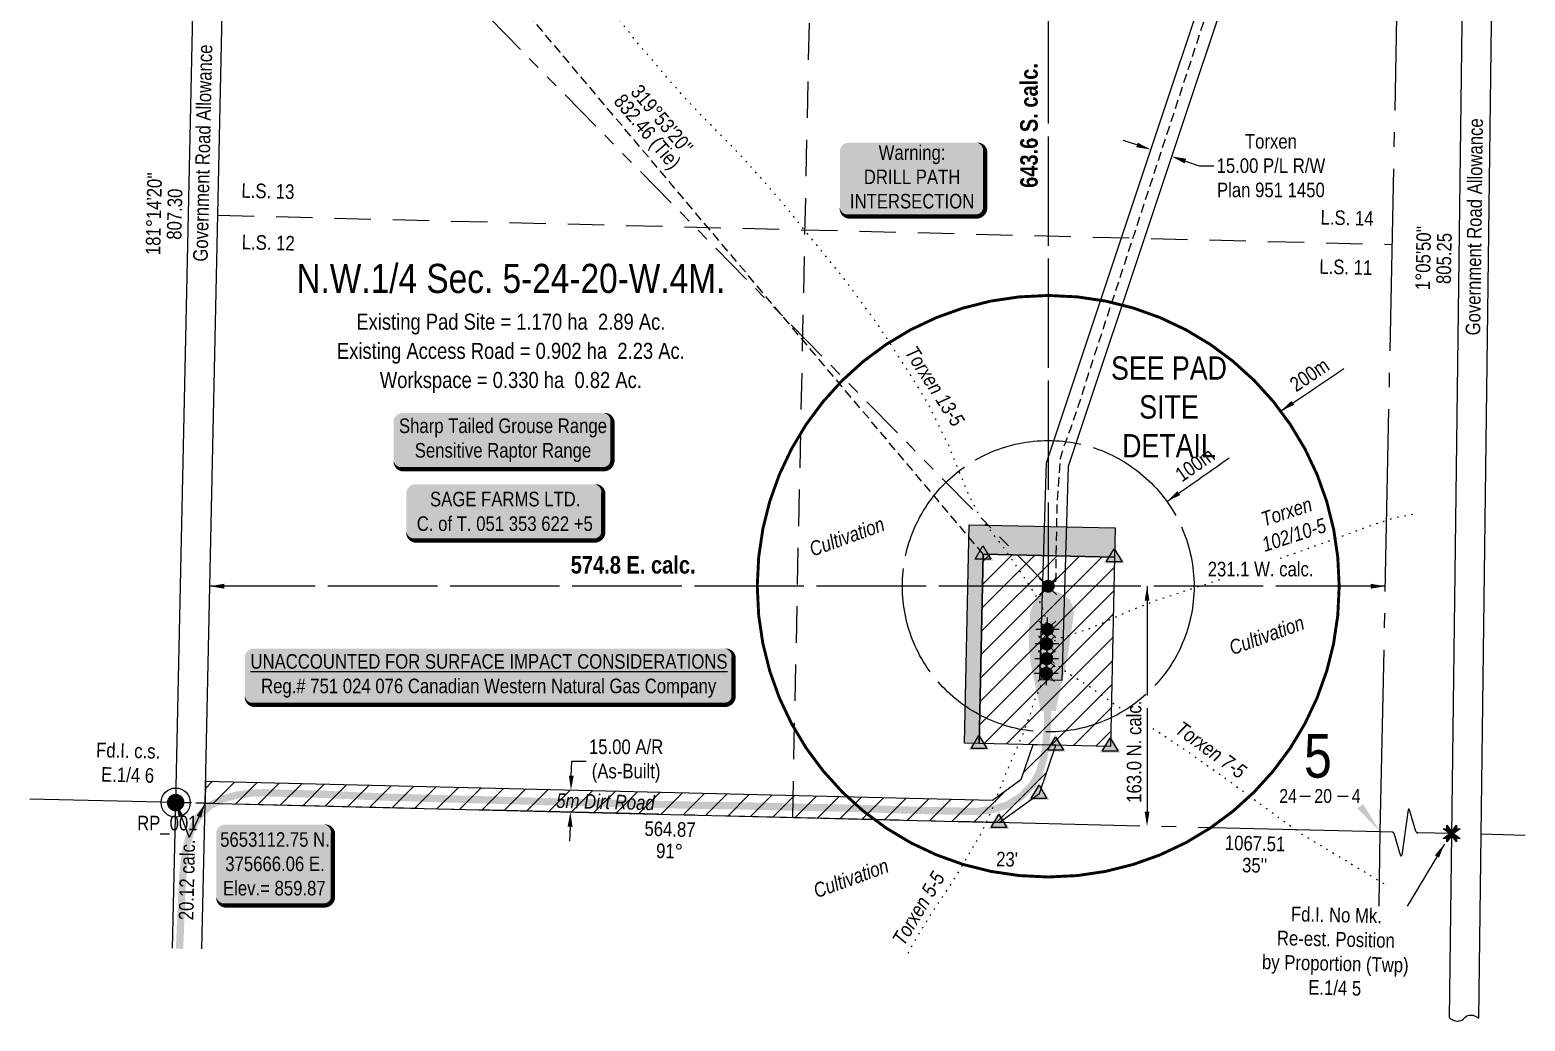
# Model space of a CAD drawing. Extents: x 374404 to 376608, y 5652092 to 5654022.
# Drawn here: x 375566 to 376591, y 5652963 to 5653643 of the extents above; entities that cross this region are included whole.
import ezdxf
from ezdxf.enums import TextEntityAlignment as Align

# ---------------------------------------------------------------- set-up
doc = ezdxf.new("R2010")
doc.units = 0
doc.header["$LTSCALE"] = 5
doc.header["$PDMODE"] = 34
doc.header["$PDSIZE"] = 0.03
for name, pattern in [('foc-BUFFER', [16.75, 15, -1.75]), ('foc-COORDS', [16.75, 15, -1.75]), ('foc-DOT', [1, 0.2, -0.8]), ('foc-DRILLPATH', [14.75, 6, -1.75, 1.75, -1.75, 1.75, -1.75]), ('foc-LSD', [8, 5, -3]), ('foc-QUARTERLINE', [33, 25, -3, 2, -3]), ('foc-TIELINE', [1.875, 1.25, -0.625]), ('foc-TRAV', [1.875, 1.25, -0.625]), ('UG_PIPE', [1.875, 1.25, -0.625])]:
    doc.linetypes.add(name, pattern=pattern)
doc.layers.get('Defpoints').update_dxf_attribs({"color": 9})
for name, color, linetype in [('10', 1, 'Continuous'), ('35', 37, 'Continuous'), ('9', 3, 'Continuous'), ('ABADATA-DRILL', 8, 'foc-DOT'), ('AS-OWNER', 7, 'Continuous'), ('AS-PIPE-UG', 44, 'UG_PIPE'), ('AS-ROADS', 254, 'Continuous'), ('AS-SYMBOL', 7, 'Continuous'), ('AUX-BUFFER', 7, 'foc-BUFFER'), ('C-RW', 13, 'Continuous'), ('C-SYMBOL', 7, 'Continuous'), ('C-WS-S', 13, 'Continuous'), ('CG-NOTES', 7, 'Continuous'), ('DETAIL-HZ-Existing', 8, 'foc-DOT'), ('DETAIL-T', 7, 'Continuous'), ('L-AREAREQUIRED', 7, 'Continuous'), ('L-AREAWORK', 5, 'Continuous'), ('L-BD', 7, 'Continuous'), ('L-DETAIL-T', 3, 'Continuous'), ('L-MON', 1, 'Continuous'), ('L-MON-T', 1, 'Continuous'), ('L-QSEC', 8, 'foc-QUARTERLINE'), ('L-ROAD-T', 7, 'Continuous'), ('L-SEC', 7, 'Continuous'), ('L-SECLBL', 7, 'Continuous'), ('L-SECTION-LSD', 7, 'foc-LSD'), ('L-TIE', 7, 'foc-TIELINE'), ('P-OFFSETS', 7, 'foc-COORDS'), ('P-PDRILLPATH', 12, 'foc-DRILLPATH'), ('P-PROPOSED', 10, 'Continuous'), ('P-PROPOSED-EXISTING-H', 59, 'Continuous'), ('P-TEMP-H', 41, 'Continuous'), ('P-TEMP_WORKSPACE', 46, 'Continuous'), ('P-TRAV', 4, 'foc-TRAV'), ('P-TXT', 4, 'Continuous')]:
    doc.layers.add(name, color=color, linetype=linetype)
doc.layers.add('T-TEXT', color=48, linetype='Continuous', lineweight=18)
doc.layers.add('T-TIE-T', color=201, linetype='Continuous', lineweight=18)
doc.styles.add('100L', font='ARIALN.TTF', dxfattribs={"height": 11})
doc.styles.add('175L', font='ARIALN.TTF', dxfattribs={"height": 20})
doc.styles.add('80', font='ARIALN.TTF', dxfattribs={"height": 10})
doc.styles.add('80CG', font='ARIALN.TTF', dxfattribs={"height": 10})
doc.styles.add('80L', font='ARIALN.TTF', dxfattribs={"height": 10})
doc.styles.add('80LS', font='ARIALNI.TTF', dxfattribs={"height": 10})
doc.styles.add('SIMPLEX', font='ARIALN.TTF')
doc.dimstyles.new('CG2011', dxfattribs={"dimscale": 5, "dimtxt": 9, "dimasz": 2, "dimexe": 0.2, "dimexo": 0.0625, "dimgap": 0.5, "dimtad": 0, "dimtih": 1, "dimtoh": 1, "dimzin": 0, "dimdsep": 46, "dimtxsty": '80CG', "dimcen": 0.1, "dimse1": 1, "dimse2": 1, "dimclrd": 256, "dimclrt": 256, "dimaunit": 1, "dimadec": 4, "dimazin": 0, "dimtfac": 0.06, "dimtofl": 0, "dimtmove": 0, "dimatfit": 1, "dimfxl": 0.2, "dimtolj": 1, "dimtzin": 0, "dimlwd": -1, "dimarcsym": 0})
doc.dimstyles.new('Compass 5 000', dxfattribs={"dimscale": 5, "dimtxt": 9, "dimasz": 2, "dimexe": 0.2, "dimexo": 0.0625, "dimgap": 0.5, "dimtad": 0, "dimtih": 1, "dimtoh": 1, "dimzin": 0, "dimdsep": 46, "dimtxsty": '80CG', "dimcen": 0.1, "dimse1": 1, "dimse2": 1, "dimclrd": 256, "dimclrt": 256, "dimaunit": 1, "dimadec": 4, "dimazin": 0, "dimtfac": 0.06, "dimtofl": 0, "dimtmove": 0, "dimatfit": 1, "dimfxl": 0.2, "dimtolj": 1, "dimtzin": 0, "dimlwd": -1, "dimarcsym": 0})

# ---------------------------------------------------------------- blocks, each defined once
blk = doc.blocks.new('fdia')
at = {"color": 255, "const_width": 1}
blk.add_lwpolyline([(-0.5, 0, 1), (0.5, 0, 1)], format="xyb", close=True, dxfattribs=at)
blk = doc.blocks.new('Fdiaa')
blk.add_blockref('fdia', (0, 0))
blk = doc.blocks.new('fdib')
at = {"color": 1, "const_width": 1.6}
blk.add_lwpolyline([(-0.4, 0, 1), (0.4, 0, 1)], format="xyb", close=True, dxfattribs=at)
at = {"color": 1}
blk.add_circle((0, 0), 0.8, dxfattribs=at)
blk = doc.blocks.new('Fdibb')
blk.add_blockref('fdib', (0, 0))
blk = doc.blocks.new('fdicc')
for name in ['Fdibb', 'Fdiaa']:
    blk.add_blockref(name, (0, 0))
blk = doc.blocks.new('FDI')
blk.add_blockref('fdicc', (0, 0))
blk = doc.blocks.new('TRIA')
blk.add_hatch(color=255).paths.add_polyline_path([(-0.04, 1.52), (-1.47, -0.87), (1.39, -0.87)])
blk = doc.blocks.new('TRIAA')
blk.add_blockref('TRIA', (0, 0))
blk = doc.blocks.new('TRIB')
at = {"color": 1}
blk.add_lwpolyline([(-1.12, -0.67), (-0.04, 1.13), (1.04, -0.67)], close=True, dxfattribs=at)
blk = doc.blocks.new('TRIBB')
blk.add_blockref('TRIB', (0, 0))
blk = doc.blocks.new('TRICC')
for name in ['TRIAA', 'TRIBB']:
    blk.add_blockref(name, (0, 0))
blk = doc.blocks.new('plspike')
blk.add_blockref('TRICC', (0, 0))
blk = doc.blocks.new('GAS')
h = blk.add_hatch(color=255)
h.dxf.hatch_style = 1
edge = h.paths.add_edge_path()
edge.add_arc((0, 0), 0.9, 0, 360)
for p, q in [((-0.81, 0), (-1.62, 0)), ((-0.57, 0.57), (-1.14, 1.14)), ((0, 0.81), (0, 1.62)), ((0.57, 0.57), (1.14, 1.14)), ((1.62, 0), (0.81, 0)), ((-0.57, -0.57), (-1.14, -1.14)), ((0, -0.81), (0, -1.62)), ((1.14, -1.14), (0.57, -0.57))]:
    blk.add_line(p, q)
blk.add_circle((0, 0), 0.8)
blk = doc.blocks.new('L-SECLBL')
at = {"layer": '9', "color": 7}
for p, q in [((-5.1, -27.8), (-12.3, -27.8)), ((20.7, -27.8), (13.5, -27.8))]:
    blk.add_line(p, q, dxfattribs=at)
at = {"layer": '10', "color": 2, "style": 'SIMPLEX'}
blk.add_attdef('SEC', text='', height=30, dxfattribs=at).set_placement((0, 0), align=Align.MIDDLE)
at = {"layer": '10', "color": 5, "style": '80L'}
blk.add_attdef('TWP', text='', height=9.5, dxfattribs=at).set_placement((-14.4, -27.4), align=Align.MIDDLE_RIGHT)
blk.add_attdef('RGE', text='', height=9.5, dxfattribs=at).set_placement((3.6, -27.4), align=Align.MIDDLE_CENTER)
blk.add_attdef('MER', text='', height=9.5, dxfattribs=at).set_placement((23.2, -27.4), align=Align.MIDDLE_LEFT)
blk = doc.blocks.new('*U429')
h = blk.add_hatch(color=255)
edge = h.paths.add_edge_path()
edge.add_line((-69, -20), (69, -20))
edge.add_arc((69, -14), 6, 270, 360)
edge.add_line((75, -14), (75, 12.5))
edge.add_arc((69, 12.5), 6, 0, 90)
edge.add_line((69, 18.5), (-69, 18.5))
edge.add_arc((-69, 12.5), 6, 90, 180)
edge.add_line((-75, 12.5), (-75, -14))
edge.add_arc((-69, -14), 6, 180, 270)
at = {"color": 131, "flags": 128}
blk.add_lwpolyline([(-69, -20, 3, 3, 0), (69, -20, 3, 3, 0.414214), (75, -14, 3, 3, 0), (75, 12.5, 3, 0, 0.414214), (69, 18.5, 0, 0, 0), (-69, 18.5, 0, 0, 0.414214), (-75, 12.5, 0, 0, 0), (-75, -14, 0, 3, 0.414214)], format="xyseb", close=True, dxfattribs=at)
at = {"color": 131, "style": '80'}
blk.add_attdef('ENTER_TEXT_001', (-36, -5), '', height=10, dxfattribs=at)
blk = doc.blocks.new('*U430')
h = blk.add_hatch(color=59)
edge = h.paths.add_edge_path()
edge.add_line((-61.5, -20), (61.5, -20))
edge.add_arc((61.5, -14), 6, 270, 360)
edge.add_line((67.5, -14), (67.5, 12.5))
edge.add_arc((61.5, 12.5), 6, 0, 90)
edge.add_line((61.5, 18.5), (-61.5, 18.5))
edge.add_arc((-61.5, 12.5), 6, 90, 180)
edge.add_line((-67.5, 12.5), (-67.5, -14))
edge.add_arc((-61.5, -14), 6, 180, 270)
at = {"color": 1, "flags": 128}
blk.add_lwpolyline([(-61.5, -20, 3, 3, 0), (61.5, -20, 3, 3, 0.414214), (67.5, -14, 3, 3, 0), (67.5, 12.5, 3, 0, 0.414214), (61.5, 18.5, 0, 0, 0), (-61.5, 18.5, 0, 0, 0.414214), (-67.5, 12.5, 0, 0, 0), (-67.5, -14, 0, 3, 0.414214)], format="xyseb", close=True, dxfattribs=at)
blk.add_lwpolyline([(-36.1, -2.8, 0, 7.5, 0), (0, 0, 0, 0, 0)], format="xyseb", dxfattribs=at)
at = {"color": 1, "style": '80'}
blk.add_attdef('ENTER_TEXT_001', (-36, -5), '', height=10, dxfattribs=at)
blk = doc.blocks.new('WC')
at = {"layer": 'L-MON'}
h = blk.add_hatch(color=255, dxfattribs=at)
h.dxf.hatch_style = 1
edge = h.paths.add_edge_path()
edge.add_arc((0, 0), 0.9, 0, 360)
at = {"layer": 'L-MON', "color": 240, "flags": 128}
for points in [[(-0.62, 0.5), (-1.23, 1.12)], [(0.52, 0.61), (1.13, 1.21)], [(-1.18, -1.18), (-0.56, -0.57)], [(1.16, -1.18), (0.56, -0.57)]]:
    blk.add_lwpolyline(points, dxfattribs=at)
at = {"layer": 'L-MON', "color": 240}
for radius in [0.8, 0.373]:
    blk.add_circle((0, 0), radius, dxfattribs=at)
blk = doc.blocks.new('linebrk')
blk.add_lwpolyline([(0, 0.00175, -0.346152), (-0.00019, 0.0015), (-0.00314, 0.00055, 0.772575), (-0.00312, 0.00036), (0.00312, -0.00036, -0.772575), (0.00314, -0.00055), (0.00019, -0.0015, 0.346152), (0, -0.00175)], format="xyb")
blk = doc.blocks.new('TEMP')
h = blk.add_hatch(color=255)
h.dxf.hatch_style = 1
h.paths.add_polyline_path([(0, 0.25), (-0.67, 1.15), (-0.67, 0.67), (-1.15, 0.67), (-0.25, 0), (-1.15, -0.67), (-0.67, -0.67), (-0.67, -1.15), (0, -0.25), (0.67, -1.15), (0.67, -0.67), (1.15, -0.67), (0.25, 0), (1.15, 0.67), (0.67, 0.67), (0.67, 1.15)])
h.paths.add_polyline_path([(0.57, 0.85), (0.57, 0.57), (0.85, 0.57), (0.08, 0), (0.85, -0.57), (0.57, -0.57), (0.57, -0.85), (0, -0.08), (-0.57, -0.85), (-0.57, -0.57), (-0.85, -0.57), (-0.08, 0), (-0.85, 0.57), (-0.57, 0.57), (-0.57, 0.85), (0, 0.08)], flags=16)
h = blk.add_hatch(color=1)
h.dxf.hatch_style = 1
h.paths.add_polyline_path([(0, 0.08), (-0.57, 0.85), (-0.57, 0.57), (-0.85, 0.57), (-0.08, 0), (-0.85, -0.57), (-0.57, -0.57), (-0.57, -0.85), (0, -0.08), (0.57, -0.85), (0.57, -0.57), (0.85, -0.57), (0.08, 0), (0.85, 0.57), (0.57, 0.57), (0.57, 0.85)])
at = {"color": 1}
for p, q in [((-0.08, 0), (0.08, 0)), ((0, 0.08), (0, -0.08))]:
    blk.add_line(p, q, dxfattribs=at)
at = {"color": 255, "flags": 128}
blk.add_lwpolyline([(-0.25, 0), (-1.15, 0.67), (-0.67, 0.67), (-0.67, 1.15), (0, 0.25), (0.67, 1.15), (0.67, 0.67), (1.15, 0.67), (0.25, 0), (1.15, -0.67), (0.67, -0.67), (0.67, -1.15), (0, -0.25), (-0.67, -1.15), (-0.67, -0.67), (-1.15, -0.67)], close=True, dxfattribs=at)
at = {"color": 1, "flags": 128}
blk.add_lwpolyline([(-0.08, 0), (-0.85, 0.57), (-0.57, 0.57), (-0.57, 0.85), (0, 0.08), (0.57, 0.85), (0.57, 0.57), (0.85, 0.57), (0.08, 0), (0.85, -0.57), (0.57, -0.57), (0.57, -0.85), (0, -0.08), (-0.57, -0.85), (-0.57, -0.57), (-0.85, -0.57)], close=True, dxfattribs=at)
blk = doc.blocks.new('*D435')
at = {"layer": 'C-RW', "transparency": 16777216}
for p, q in [((376325, 5653563.9), (376315.5, 5653567)), ((376358.2, 5653552.8), (376367.7, 5653549.6)), ((376367.7, 5653549.6), (376377.7, 5653549.6))]:
    blk.add_line(p, q, dxfattribs=at)
for points in [[(376325.5, 5653565.4), (376324.5, 5653562.3), (376334.5, 5653560.7)], [(376358.7, 5653554.4), (376357.7, 5653551.2), (376348.7, 5653556)]]:
    blk.add_solid(points, dxfattribs=at)
at = {"layer": 'Defpoints', "color": 0, "transparency": 16777216}
for p in [(376348.7, 5653556), (376328.6, 5653543.1), (376342.9, 5653538.4)]:
    blk.add_point(p, dxfattribs=at)
at = {"layer": 'C-RW', "transparency": 16777216, "insert": (376416.8, 5653549.6), "char_height": 10, "attachment_point": 5, "style": '80CG'}
blk.add_mtext('\\A1;Torxen\\P15.00 P/L R/W\\PPlan 951 1450', dxfattribs=at)
blk = doc.blocks.new('*U443')
h = blk.add_hatch(color=254)
edge = h.paths.add_edge_path()
edge.add_line((-34, -28.5), (34, -28.5))
edge.add_arc((34, -22.5), 6, 270, 360)
edge.add_line((40, -22.5), (40, 21))
edge.add_arc((34, 21), 6, 0, 90)
edge.add_line((34, 27), (-34, 27))
edge.add_arc((-34, 21), 6, 90, 180)
edge.add_line((-40, 21), (-40, -22.5))
edge.add_arc((-34, -22.5), 6, 180, 270)
at = {"color": 1, "flags": 128}
blk.add_lwpolyline([(-34, -28.5, 3, 3, 0), (34, -28.5, 3, 3, 0.414214), (40, -22.5, 3, 3, 0), (40, 21, 3, 0, 0.414214), (34, 27, 0, 0, 0), (-34, 27, 0, 0, 0.414214), (-40, 21, 0, 0, 0), (-40, -22.5, 0, 3, 0.414214)], format="xyseb", close=True, dxfattribs=at)
blk.add_lwpolyline([(-35.5, 0, 0, 10, 0), (0, 0, 5, 5, 0)], format="xyseb", dxfattribs=at)
at = {"color": 1, "style": '80'}
blk.add_attdef('ENTER_TEXT_001', (-36, -5), '', height=10, dxfattribs=at)
blk = doc.blocks.new('*D447')
at = {"layer": 'Defpoints', "color": 0, "transparency": 16777216}
for p in [(375937, 5653121.2), (375939.9, 5653121.1), (375939.6, 5653106.1)]:
    blk.add_point(p, dxfattribs=at)
at = {"layer": 'P-TXT', "transparency": 16777216}
for p, q in [((375937.2, 5653131.2), (375937.5, 5653141.2)), ((375937.5, 5653141.2), (375947.5, 5653141.2)), ((375936.4, 5653096.2), (375936.1, 5653086.2))]:
    blk.add_line(p, q, dxfattribs=at)
for points in [[(375935.6, 5653131.2), (375938.9, 5653131.1), (375937, 5653121.2)], [(375934.7, 5653096.2), (375938.1, 5653096.1), (375936.6, 5653106.2)]]:
    blk.add_solid(points, dxfattribs=at)
at = {"layer": 'P-TXT', "transparency": 16777216, "insert": (375974.8, 5653141.2), "char_height": 10, "attachment_point": 5, "style": '80CG'}
blk.add_mtext('\\A1;15.00 A/R\\P(As-Built)', dxfattribs=at)
blk = doc.blocks.new('*U468')
h = blk.add_hatch(color=255)
edge = h.paths.add_edge_path()
edge.add_line((-161.5, -20), (161.5, -20))
edge.add_arc((161.5, -14), 6, 270, 360)
edge.add_line((167.5, -14), (167.5, 12.5))
edge.add_arc((161.5, 12.5), 6, 0, 90)
edge.add_line((161.5, 18.5), (-161.5, 18.5))
edge.add_arc((-161.5, 12.5), 6, 90, 180)
edge.add_line((-167.5, 12.5), (-167.5, -14))
edge.add_arc((-161.5, -14), 6, 180, 270)
at = {"color": 1, "flags": 128}
blk.add_lwpolyline([(-161.5, -20, 3, 3, 0), (161.5, -20, 3, 3, 0.414214), (167.5, -14, 3, 3, 0), (167.5, 12.5, 3, 0, 0.414214), (161.5, 18.5, 0, 0, 0), (-161.5, 18.5, 0, 0, 0.414214), (-167.5, 12.5, 0, 0, 0), (-167.5, -14, 0, 3, 0.414214)], format="xyseb", close=True, dxfattribs=at)
for points in [[(-73.2, 2, 0, 7.5, 0), (0, 0, 0, 0, 0)], [(62.2, 3.3, 0, 7.5, 0), (0, 0, 0, 0, 0)]]:
    blk.add_lwpolyline(points, format="xyseb", dxfattribs=at)
at = {"color": 1, "style": '80'}
blk.add_attdef('ENTER_TEXT_001', (-26.8, -4.9), '', height=10, dxfattribs=at)

msp = doc.modelspace()

# ---------------------------------------------------------------- hatches: boundary and pattern name
h = msp.add_hatch(color=50)
edge = h.paths.add_edge_path()
edge.add_line((376127.322, 5653514.807), (376214.916, 5653514.807))
edge.add_arc((376214.916, 5653520.807), 6, 270, 360)
edge.add_line((376220.916, 5653520.807), (376220.916, 5653559.429))
edge.add_arc((376214.916, 5653559.429), 6, 360, 450)
edge.add_line((376214.916, 5653565.429), (376127.322, 5653565.429))
edge.add_arc((376127.322, 5653559.429), 6, 90, 180)
edge.add_line((376121.322, 5653559.429), (376121.322, 5653520.807))
edge.add_arc((376127.322, 5653520.807), 6, 180, 270)
at = {"layer": 'AS-ROADS'}
h = msp.add_hatch(color=256, dxfattribs=at)
h.dxf.hatch_style = 1
h.paths.add_polyline_path([(376258.99, 5653175.624), (376257.467, 5653183.081), (376253.836, 5653199.793), (376252.823, 5653204.663), (376251.984, 5653209.599), (376251.531, 5653214.178), (376250.929, 5653219.145), (376250.833, 5653223.856), (376250.865, 5653228.687), (376251.07, 5653233.345), (376251.757, 5653237.574), (376251.474, 5653242.115), (376252.993, 5653246.885), (376255.341, 5653251.227), (376258.321, 5653254.483), (376262.262, 5653256.906), (376267.09, 5653257.902), (376271.544, 5653256.993), (376275.858, 5653254.609), (376279.171, 5653251.499), (376281.312, 5653246.893), (376281.652, 5653242.309), (376281.105, 5653237.665), (376280.413, 5653232.953), (376277.711, 5653214.452), (376273.974, 5653196.924), (376270.049, 5653179.445), (376269.454, 5653175.505)])
h = msp.add_hatch(color=256, dxfattribs=at)
h.dxf.hatch_style = 1
h.paths.add_polyline_path([(375666.19, 5653012.498), (375671.189, 5653012.377), (375672.88, 5653052.158), (375673.412, 5653062.267), (375674.471, 5653072.59), (375676.182, 5653083.364), (375678.903, 5653092.603), (375683.379, 5653101.083), (375690.063, 5653107.915), (375698.846, 5653112.795), (375708.205, 5653115.384), (375717.894, 5653116.742), (375727.762, 5653116.997), (375768.049, 5653115.863), (375808.494, 5653114.066), (375849.101, 5653112.879), (375889.568, 5653111.802), (375930.822, 5653110.628), (375971.42, 5653109.609), (376012.828, 5653108.582), (376052.867, 5653108.021), (376093.155, 5653107.076), (376133.859, 5653106.242), (376174.234, 5653104.893), (376215.197, 5653104.162), (376226.437, 5653105.432), (376237.297, 5653108.925), (376246.911, 5653114.778), (376254.772, 5653122.717), (376260.408, 5653132.275), (376263.561, 5653142.752), (376265.163, 5653152.948), (376266.078, 5653163.444), (376266.377, 5653175.552), (376261.378, 5653175.629), (376261.082, 5653163.7), (376260.197, 5653153.554), (376258.675, 5653143.866), (376255.794, 5653134.295), (376250.782, 5653125.793), (376243.789, 5653118.73), (376235.203, 5653113.503), (376225.381, 5653110.344), (376214.961, 5653109.168), (376174.362, 5653109.891), (376133.993, 5653111.24), (376093.265, 5653112.074), (376052.961, 5653113.021), (376012.924, 5653113.582), (375971.544, 5653114.607), (375930.956, 5653115.626), (375889.706, 5653116.8), (375849.241, 5653117.877), (375808.678, 5653119.062), (375768.231, 5653120.859), (375727.768, 5653121.999), (375717.482, 5653121.732), (375707.187, 5653120.29), (375696.938, 5653117.455), (375686.997, 5653111.931), (375679.297, 5653104.059), (375674.247, 5653094.495), (375671.294, 5653084.466), (375669.511, 5653073.238), (375668.426, 5653062.653), (375667.886, 5653052.396)])
at = {"layer": 'P-PROPOSED-EXISTING-H'}
h = msp.add_hatch(dxfattribs=at)
h.set_pattern_fill('ANSI31', color=256, scale=3.5, style=0)
h.paths.add_polyline_path([(376219.637, 5653283.131), (376309.585, 5653281.206), (376306.804, 5653151.28), (376216.855, 5653153.206)])
h = msp.add_hatch(dxfattribs=at)
h.set_pattern_fill('ANSI31', color=256, scale=3.5, style=0)
h.paths.add_polyline_path([(375686.168, 5653112.259), (376230.571, 5653099.021), (376258.085, 5653118.947), (376269.328, 5653152.082), (376253.608, 5653152.419), (376245.42, 5653128.289), (376225.875, 5653114.134), (375686.492, 5653127.25)])
at = {"layer": 'P-TEMP-H'}
h = msp.add_hatch(color=256, dxfattribs=at)
h.dxf.hatch_style = 1
h.paths.add_polyline_path([(376309.585, 5653281.206), (376219.637, 5653283.131), (376216.855, 5653153.206), (376206.861, 5653153.42), (376210.07, 5653303.334), (376310.013, 5653301.194)])

# ---------------------------------------------------------------- linework, layer by layer
at = {"color": 240, "flags": 128}
msp.add_lwpolyline([(376127.322, 5653514.807, 3, 3, 0), (376214.916, 5653514.807, 3, 3, 0.41421356), (376220.916, 5653520.807, 3, 3, 0), (376220.916, 5653559.429, 3, 0, 0.41421356), (376214.916, 5653565.429, 0, 0, 0), (376127.322, 5653565.429, 0, 0, 0.41421356), (376121.322, 5653559.429, 0, 0, 0), (376121.322, 5653520.807, 0, 3, 0.41421356)], format="xyseb", close=True, dxfattribs=at)
at = {"layer": '35', "color": 3}
msp.add_circle((375666.061, 5653112.748), 9.997, dxfattribs=at)
at = {"layer": 'ABADATA-DRILL', "flags": 128}
for points in [[(376263.765, 5653232.173), (376263.765, 5653232.173), (376263.857, 5653235.171), (376263.518, 5653234.369), (376261.662, 5653242.503), (376258.474, 5653250.488), (376252.308, 5653260.236), (376246.527, 5653268.954), (376233.579, 5653287.812), (376225.311, 5653298.32), (376217.058, 5653309.857), (376210.054, 5653323.054), (376203.739, 5653338.284), (376196.42, 5653356.688), (376181.382, 5653387.227), (376170.332, 5653405.17), (376147.721, 5653440.15), (376127.05, 5653468.473), (376114.342, 5653484.366), (376100.714, 5653501.132), (376086.736, 5653518.305), (376067.931, 5653540.614), (376048.4, 5653561.821), (376033.102, 5653577.326), (376018.279, 5653592.61), (376003.994, 5653608.661), (375990.498, 5653624.674), (375981.694, 5653634.934), (375969.225, 5653650.832), (375961.349, 5653661.83), (375946.119, 5653683.083), (375945.877, 5653683.419), (375934.268, 5653699.326), (375928.236, 5653707.58)], [(376263.596, 5653222.167), (376263.596, 5653222.167), (376263.667, 5653222.205), (376264.118, 5653222.285), (376267.145, 5653223.402), (376273.426, 5653225.952), (376280.359, 5653228.185), (376291.678, 5653231.954), (376305.416, 5653237.745), (376321.023, 5653244.731), (376338.204, 5653251.519), (376365.547, 5653260.474), (376389.675, 5653268.386), (376420.386, 5653279.34), (376450.632, 5653290.125), (376474.369, 5653298.826), (376483.632, 5653302.315), (376501.109, 5653308.056), (376514.924, 5653310.798)], [(376263.356, 5653212.163), (376263.356, 5653212.163), (376263.377, 5653212.193), (376264.847, 5653210.948), (376267.304, 5653209.169), (376271.102, 5653206.578), (376275.982, 5653202.831), (376282.608, 5653198.483), (376290.75, 5653193.598), (376299.441, 5653187.401), (376308.584, 5653180.872), (376316.365, 5653175.907)], [(376263.117, 5653202.159), (376263.117, 5653202.159), (376263.086, 5653202.13), (376262.645, 5653201.271), (376261.55, 5653198.957), (376259.909, 5653194.736), (376257.352, 5653189.008), (376254.278, 5653181.742), (376251.537, 5653172.928), (376246.479, 5653159.19), (376241.588, 5653147.878), (376236.359, 5653135.784), (376230.934, 5653122.214), (376225.269, 5653107.351), (376218.27, 5653091.949), (376199.728, 5653060.465), (376182.066, 5653033.639), (376172.505, 5653017.679), (376167.578, 5653008.562)], [(376335.773, 5653163.661), (376344.16, 5653158.232), (376358.204, 5653148.796), (376389.893, 5653126.278), (376422.103, 5653102.559), (376437.179, 5653091.655), (376496.124, 5653056.021)]]:
    msp.add_lwpolyline(points, dxfattribs=at)
at = {"layer": 'AS-PIPE-UG', "flags": 128}
msp.add_lwpolyline([(376269.474, 5653264.07), (376269.822, 5653291.845), (376270.376, 5653319.095), (376272.583, 5653348.956), (376275.025, 5653357.124), (376279.572, 5653369.434), (376286.85, 5653390.713), (376291.68, 5653406.543), (376383.636, 5653687.496)], dxfattribs=at)
at = {"layer": 'AUX-BUFFER', "color": 251, "linetype": 'foc-BUFFER', "const_width": 1.999, "flags": 128}
msp.add_lwpolyline([(376263.662, 5653460.591), (376264.661, 5653460.591, -0.41421356), (376463.593, 5653261.659), (376463.593, 5653260.659, -0.41421356), (376264.661, 5653061.727), (376263.662, 5653061.727, -0.41421356), (376064.73, 5653260.659), (376064.73, 5653261.659, -0.41421356)], format="xyb", close=True, dxfattribs=at)
at = {"layer": 'AUX-BUFFER', "color": 251, "linetype": 'foc-BUFFER'}
msp.add_circle((376264.161, 5653261.159), 99.966, dxfattribs=at)
at = {"layer": 'C-RW', "flags": 128}
msp.add_lwpolyline([(376496.362, 5653998.991), (376463.26, 5653899.755), (376277.845, 5653343.209), (376273.428, 5653196.607), (376258.44, 5653197.059), (376262.924, 5653345.861), (376447.584, 5653900.151), (376480.687, 5653999.389)], dxfattribs=at)
at = {"layer": 'L-BD', "flags": 128}
msp.add_lwpolyline([(376491.793, 5653092.668, 0, 4.998, 0), (376477.978, 5653110.27, 0, 0, 0)], format="xyseb", dxfattribs=at)
at = {"layer": 'L-QSEC'}
for p, q in [((376491.793, 5653092.668), (376508.208, 5653898.489)), ((375666.061, 5653112.748), (375566.122, 5653115.178)), ((376491.793, 5653092.668), (375686.168, 5653112.259)), ((376490.223, 5652992.844), (376491.793, 5653092.668)), ((376499.974, 5653092.469), (376491.793, 5653092.668)), ((376540.716, 5653091.479), (376517.432, 5653092.045)), ((376591.043, 5653090.255), (376560.96, 5653090.986))]:
    msp.add_line(p, q, dxfattribs=at)
at = {"layer": 'L-SEC'}
for p, q in [((375666.061, 5653112.748), (375683.501, 5653919.581)), ((375686.169, 5653112.313), (375703.609, 5653919.146)), ((376539.233, 5652965.029), (376551.432, 5653917.396)), ((376559.344, 5652964.771), (376571.539, 5653916.882)), ((375663.903, 5653012.928), (375666.061, 5653112.748)), ((375684.011, 5653012.439), (375686.169, 5653112.313))]:
    msp.add_line(p, q, dxfattribs=at)
at = {"layer": 'L-SEC', "flags": 128}
msp.add_lwpolyline([(376539.233, 5652965.029, 0.09819619), (376542.617, 5652963.18, 0.11502491), (376545.911, 5652962.932, 0.18910183), (376549.288, 5652964.9, -0.18910183), (376552.666, 5652966.868, -0.11502491), (376555.96, 5652966.62, -0.09819619), (376559.344, 5652964.771)], format="xyb", dxfattribs=at)
at = {"layer": 'L-SECTION-LSD'}
for p, q in [((376088.98, 5653102.464), (376105.908, 5653908.778)), ((375694.888, 5653515.663), (376500, 5653495.579))]:
    msp.add_line(p, q, dxfattribs=at)
at = {"layer": 'P-OFFSETS'}
for p, q in [((376264.165, 5653904.733), (376264.165, 5653261.165)), ((376264.165, 5653261.165), (375689.387, 5653261.165)), ((376495.226, 5653261.165), (376264.165, 5653261.165)), ((376331.91, 5653261.165), (376331.91, 5653096.453))]:
    msp.add_line(p, q, dxfattribs=at)
for points in [[(375699.387, 5653259.498), (375689.387, 5653261.165), (375699.387, 5653262.832)], [(376330.243, 5653251.165), (376331.91, 5653261.165), (376333.576, 5653251.165)], [(376485.226, 5653262.832), (376495.226, 5653261.165), (376485.226, 5653259.498)], [(376333.576, 5653106.453), (376331.91, 5653096.453), (376330.243, 5653106.453)]]:
    msp.add_solid(points, dxfattribs=at)
at = {"layer": 'P-PDRILLPATH'}
msp.add_line((376264.161, 5653261.159), (375828, 5653705), dxfattribs=at)
at = {"layer": 'P-PROPOSED'}
for points in [[(376219.637, 5653283.131), (376309.585, 5653281.206), (376306.804, 5653151.28), (376216.855, 5653153.206)], [(375686.168, 5653112.259), (376230.571, 5653099.021), (376258.085, 5653118.947), (376269.328, 5653152.082), (376253.608, 5653152.419), (376245.42, 5653128.289), (376225.875, 5653114.134), (375686.492, 5653127.25)]]:
    msp.add_lwpolyline(points, close=True, dxfattribs=at)
at = {"layer": 'P-TEMP_WORKSPACE'}
msp.add_lwpolyline([(376309.585, 5653281.206), (376219.637, 5653283.131), (376216.855, 5653153.206), (376206.861, 5653153.42), (376210.07, 5653303.334), (376310.013, 5653301.194)], close=True, dxfattribs=at)
at = {"layer": 'P-TRAV'}
msp.add_line((375686.169, 5653112.313), (375666.061, 5653112.748), dxfattribs=at)

# ---------------------------------------------------------------- block references
at = {"layer": 'AS-OWNER', "color": 5}
ref = msp.add_blockref('*U430', (375891.702, 5653312.516), dxfattribs=dict(at, xscale=0.99965783, yscale=0.99965783, zscale=0.99965783))
ref.add_attrib('ENTER_TEXT_001', 'SAGE FARMS LTD.', (375840.393, 5653315.933), dxfattribs={"layer": '0', "color": 1, "height": 9.99658, "style": '80'})
ref.add_attrib('ENTER_TEXT_002', 'C. of T. 051 353 622 +5', (375831.334, 5653299.095), dxfattribs={"layer": '0', "color": 1, "height": 9.99658, "style": '80'})
at = {"layer": 'C-WS-S', "xscale": 5, "yscale": 5, "zscale": 5}
for p in [(376263.65, 5653231.571), (376263.285, 5653221.538), (376263.11, 5653211.47), (376262.845, 5653201.402)]:
    msp.add_blockref('GAS', p, dxfattribs=at)
at = {"layer": 'CG-NOTES'}
ref = msp.add_blockref('*U468', (375880.99, 5653199.793), dxfattribs=at)
ref.add_attrib('ENTER_TEXT_001', '%%UUNACCOUNTED FOR SURFACE IMPACT CONSIDERATIONS', (375717.306, 5653204.596), dxfattribs={"layer": '0', "color": 1, "height": 10, "style": '80'})
ref.add_attrib('ENTER_TEXT_002', 'Reg.# 751 024 076 Canadian Western Natural Gas Company', (375724.578, 5653187.752), dxfattribs={"layer": '0', "color": 1, "height": 10, "style": '80'})
at = {"layer": 'DETAIL-T'}
ref = msp.add_blockref('*U443', (375733.868, 5653070.685), dxfattribs=dict(at, xscale=0.99965783, yscale=0.99965783, zscale=0.99965783))
ref.add_attrib('ENTER_TEXT_001', '5653112.75 N.', (375696.562, 5653082.453), dxfattribs={"layer": '0', "color": 1, "height": 9.99658, "style": '80'})
ref.add_attrib('ENTER_TEXT_002', '375666.06 E.', (375700.06, 5653065.752), dxfattribs={"layer": '0', "color": 1, "height": 9.99658, "style": '80'})
ref.add_attrib('ENTER_TEXT_003', 'Elev.= 859.87', (375698.505, 5653049.05), dxfattribs={"layer": '0', "color": 1, "height": 9.99658, "style": '80'})
at = {"layer": 'L-MON'}
for name, p, xscale, yscale, zscale in [('plspike', (376219.637, 5653283.131), 4.99828915, 4.99828915, 4.99828915), ('plspike', (376309.585, 5653281.206), 4.99828915, 4.99828915, 4.99828915), ('WC', (376264.161, 5653261.159), 4.99828915, 4.99828915, 4.99828915), ('plspike', (376216.855, 5653153.206), 4.99828915, 4.99828915, 4.99828915), ('plspike', (376269.329, 5653152.085), 5, 5, 5), ('plspike', (376306.804, 5653151.28), 4.99828915, 4.99828915, 4.99828915), ('FDI', (375666.061, 5653112.748), 5, 5, 5), ('plspike', (376258.085, 5653118.947), 5, 5, 5), ('plspike', (376230.585, 5653099.031), 5, 5, 5), ('TEMP', (376540.716, 5653091.479), 4.99828915, 4.99828915, 4.99828915)]:
    msp.add_blockref(name, p, dxfattribs=dict(at, xscale=xscale, yscale=yscale, zscale=zscale))
at = {"layer": 'L-QSEC', "xscale": 4998.289150000001, "yscale": 4998.289150000001, "zscale": 4998.289150000001, "rotation": 268.6069839195208}
msp.add_blockref('linebrk', (376508.703, 5653092.257), dxfattribs=at)
at = {"layer": 'L-SECLBL', "xscale": 0.99965783, "yscale": 0.99965783, "zscale": 0.99965783}
msp.add_blockref('L-SECLBL', (376449.04, 5653144.664), dxfattribs=at).add_auto_attribs({'SEC': '5', 'TWP': '24', 'RGE': '20', 'MER': '4'})
at = {"layer": 'T-TIE-T', "color": 5}
ref = msp.add_blockref('*U429', (375890.429, 5653361.433), dxfattribs=dict(at, xscale=0.99965783, yscale=0.99965783, zscale=0.99965783))
ref.add_attrib('ENTER_TEXT_001', 'Sharp Tailed Grouse Range', (375819.12, 5653366.235), dxfattribs={"layer": '0', "color": 131, "height": 9.99658, "style": '80'})
ref.add_attrib('ENTER_TEXT_002', 'Sensitive Raptor Range', (375829.945, 5653349.397), dxfattribs={"layer": '0', "color": 131, "height": 9.99658, "style": '80'})

# ---------------------------------------------------------------- texts
at = {"color": 240, "insert": (376170.839, 5653541.893), "char_height": 10.0001, "attachment_point": 5, "style": '80L'}
msp.add_mtext_dynamic_manual_height_columns('Warning:\\PDRILL PATH INTERSECTION', width=72.00805, gutter_width=50.018, heights=[0], dxfattribs=at)
at = {"layer": '35', "color": 3, "style": '80'}
msp.add_attdef('RP_001', (375639.635, 5653093.689), 'RP', height=9.9966, dxfattribs=at)
at = {"layer": 'AUX-BUFFER', "char_height": 9.9966, "attachment_point": 1, "style": '80L'}
for s, insert, rotation in [('200m', (376428.551, 5653402.409), 33.838921), ('100m', (376350.068, 5653340.428), 34.998186)]:
    msp.add_mtext_dynamic_manual_height_columns(s, width=6.84691, gutter_width=45, heights=[0], dxfattribs=dict(at, insert=insert, rotation=rotation))
at = {"layer": 'DETAIL-HZ-Existing', "char_height": 10, "attachment_point": 1, "style": '80L'}
for s, width, insert, rotation in [('\\pi0.77344;{\\fArial Narrow|b0|i1|c0|p34;Torxen 13-5}', 62.07213, (376173.376, 5653427.697), 302.879263), ('\\pi5.4567;{\\fArial Narrow|b0|i1|c0|p34;Torxen \\P\\pi0.57609;102/10-5}', 44.86296, (376403.805, 5653309.808), 18.157689)]:
    msp.add_mtext_dynamic_manual_height_columns(s, width=width, gutter_width=50, heights=[0], dxfattribs=dict(at, insert=insert, rotation=rotation))
at = {"layer": 'L-AREAREQUIRED', "color": 5, "style": '100L'}
for s, p in [('Existing Pad Site = 1.170 ha  2.89 Ac.', (375895.815, 5653433.814)), ('Existing Access Road = 0.902 ha  2.23 Ac.', (375895.815, 5653413.821))]:
    msp.add_text(s, height=10.99624, dxfattribs=at).set_placement(p, align=Align.BOTTOM_CENTER)
at = {"layer": 'L-AREAWORK', "color": 5, "style": '100L'}
msp.add_text('Workspace = 0.330 ha  0.82 Ac.', height=10.99624, dxfattribs=at).set_placement((375895.815, 5653393.828), align=Align.BOTTOM_CENTER)
at = {"layer": 'L-BD', "style": '80L'}
for s, height, rotation, p in [("319°53'20''", 9.99658, 310.1103, (375999.407, 5653581.419)), ('832.46 (Tie)', 9.99658, 310.1103, (375988.512, 5653572.241)), ("181°14'20''", 9.99658, 88.7617, (375651.045, 5653516.678)), ('807.30', 9.9966, 88.7617, (375665.286, 5653516.37)), ("1°05'50''", 9.9966, 88.9047, (376521.216, 5653486.26)), ('805.25', 9.9966, 88.9047, (376535.459, 5653485.988)), ('564.87', 9.9966, 358.607, (376004.914, 5653094.508)), ('1067.51', 9.9966, 358.607, (376405.98, 5653084.755)), ('20.12 calc.', 9.99658, 88.7617, (375673.557, 5653059.745)), ('91°', 9.9966, 358.607, (376004.549, 5653079.518)), ("23'", 9.9966, 358.607, (376235.937, 5653073.891)), ("35''", 9.9966, 358.607, (376405.615, 5653069.765))]:
    msp.add_text(s, height=height, rotation=rotation, dxfattribs=at).set_placement(p, align=Align.MIDDLE)
at = {"layer": 'L-DETAIL-T', "insert": (376346.927, 5653384.167), "char_height": 16, "width": 109.47514, "attachment_point": 5, "style": '80CG'}
msp.add_mtext('SEE PAD SITE DETAIL', dxfattribs=at)
at = {"layer": 'L-ROAD-T', "style": '80L'}
for rotation, p in [(88.761723, (375684.563, 5653558.271)), (89.26612, (376556.217, 5653507.688))]:
    msp.add_text('Government Road Allowance', height=9.99658, rotation=rotation, dxfattribs=at).set_placement(p, align=Align.MIDDLE_CENTER)
at = {"layer": 'P-OFFSETS', "color": 14, "insert": (376244.967, 5653524.67), "char_height": 12, "attachment_point": 1, "rotation": 90, "style": '80L'}
msp.add_mtext_dynamic_manual_height_columns('\\pi9.7506;{\\fArial Narrow|b1|i0|c0|p34;643.6 S. calc.}', width=103.59122, gutter_width=47.5, heights=[0], dxfattribs=at)
at = {"layer": 'P-OFFSETS', "color": 14, "insert": (375927.076, 5653281.816), "char_height": 12, "attachment_point": 1, "style": '80L'}
msp.add_mtext_dynamic_manual_height_columns('\\pi9.767;{\\fArial Narrow|b1|i0|c0|p34;574.8 E. calc.}', width=103.59122, gutter_width=47.5, heights=[0], dxfattribs=at)
at = {"layer": 'P-OFFSETS', "insert": (376317.994, 5653094.74), "char_height": 10, "attachment_point": 1, "rotation": 90, "style": '80L'}
msp.add_mtext_dynamic_manual_height_columns('\\pi17.873;163.0 N. calc.', width=103.59122, gutter_width=47.5, heights=[0], dxfattribs=at)
at = {"layer": 'T-TEXT', "style": '80LS'}
for p in [(376126.125, 5653295.234), (376413.869, 5653227.609), (376128.901, 5653060.946)]:
    msp.add_text('Cultivation', height=9.99658, rotation=20, dxfattribs=at).set_placement(p, align=Align.MIDDLE_CENTER)
at = {"layer": 'T-TEXT', "insert": (375960.797, 5653118.341), "char_height": 10, "width": 68.13547, "attachment_point": 2, "rotation": 358.584732, "style": '80LS'}
msp.add_mtext('5m Dirt Road', dxfattribs=at)

# ---------------------------------------------------------------- dimensions: what is measured, and where the dimension line sits
at = {"layer": 'P-TXT'}
dim = msp.add_aligned_dim(p1=(375939.579, 5653106.097), p2=(375939.944, 5653121.087), distance=2.946, text='15.00 A/R\\P(As-Built)', dimstyle='Compass 5 000', dxfattribs=at)
dim.commit()
dim.dimension.update_dxf_attribs({"geometry": '*D447', "text_midpoint": (375974.767, 5653141.153)})

# ---------------------------------------------------------------- leaders
at = {"layer": 'AS-SYMBOL', "path_type": 1}
for points in [[(375666.061, 5653112.748), (375675.383, 5653088.716)], [(375686.168, 5653112.259), (375675.383, 5653088.716)]]:
    msp.add_leader(points, dimstyle='Compass 5 000', override={"dimgap": 0.5, "dimtad": 0}, dxfattribs=at)
at = {"layer": 'AUX-BUFFER', "path_type": 1}
for points in [[(376423.544, 5653381.367), (376466.868, 5653410.412)], [(376345.488, 5653319.29), (376388.214, 5653349.205)]]:
    msp.add_leader(points, dimstyle='CG2011', override={"dimasz": 2, "dimgap": 0.5, "dimtad": 0}, dxfattribs=at)

# ---------------------------------------------------------------- next in the draw order: texts
at = {"layer": 'DETAIL-HZ-Existing', "char_height": 10, "attachment_point": 1, "style": '80L', "bg_fill": 3, "box_fill_scale": 1.15, "bg_fill_color": 256, "bg_fill_true_color": 256, "bg_fill_transparency": 0}
for s, width, insert, rotation in [('\\pi0.77235;{\\fArial Narrow|b0|i1|c0|p34;Torxen 7-5}', 55.69887, (376355.55, 5653169.735), 324.011611), ('\\pi0.44141;{\\fArial Narrow|b0|i1|c0|p34;Torxen 5-5}', 55.03698, (376156.42, 5653018.605), 59.074604)]:
    msp.add_mtext_dynamic_manual_height_columns(s, width=width, gutter_width=50, heights=[0], dxfattribs=dict(at, insert=insert, rotation=rotation))
at = {"layer": 'L-MON-T', "char_height": 9.99658, "attachment_point": 2, "rotation": 358.680326, "style": '80LS', "bg_fill": 3, "box_fill_scale": 1.15, "bg_fill_color": 256, "bg_fill_true_color": 256, "bg_fill_transparency": 0}
for s, insert, width in [('{\\fArial Narrow|b0|i0|c0|p34;Fd.I. c.s.\\PE.1/4 6}', (375633.6, 5653153.382), 51.85196), ('{\\fArial Narrow|b0|i0|c0|p34;Fd.I. No Mk.\\PRe-est. Position\\Pby Proportion (Twp)\\PE.1/4 5}', (376461.846, 5653040.677), 99.95665)]:
    msp.add_mtext(s, dxfattribs=dict(at, insert=insert, width=width))
at = {"layer": 'L-SECTION-LSD', "char_height": 10, "attachment_point": 1, "rotation": 358.571011, "style": '100L', "bg_fill": 3, "box_fill_scale": 1.5, "bg_fill_color": 256, "bg_fill_transparency": 0}
for s, width, insert in [('\\pi1.8888;L.S. 13', 36.83422, (375709.377, 5653537.705)), ('L.S. 14', 36.9982, (376450.975, 5653519.291)), ('\\pi2.2277;L.S. 12', 37.11172, (375709.266, 5653502.336)), ('L.S. 11', 36.4495, (376450.14, 5653485.507))]:
    msp.add_mtext_dynamic_manual_height_columns(s, width=width, gutter_width=55, heights=[0], dxfattribs=dict(at, insert=insert))
at = {"layer": 'P-OFFSETS', "insert": (376370.046, 5653277.935), "char_height": 10, "attachment_point": 1, "style": '80L', "bg_fill": 3, "box_fill_scale": 1.15, "bg_fill_color": 256, "bg_fill_true_color": 256, "bg_fill_transparency": 0}
msp.add_mtext_dynamic_manual_height_columns('\\pi3.4092;231.1 W. calc.', width=78.11445, gutter_width=47.5, heights=[0], dxfattribs=at)

# ---------------------------------------------------------------- next in the draw order: linework, layer by layer
at = {"layer": 'L-TIE'}
msp.add_line((376219.637, 5653283.131), (375683.501, 5653919.581), dxfattribs=at)

# ---------------------------------------------------------------- next in the draw order: texts
at = {"layer": 'C-SYMBOL', "color": 3, "style": '175L'}
msp.add_text('N.W.1/4 Sec. 5-24-20-W.4M.', height=19.99316, dxfattribs=at).set_placement((375895.815, 5653456.306), align=Align.BOTTOM_CENTER)

# ---------------------------------------------------------------- next in the draw order: dimensions: what is measured, and where the dimension line sits
at = {"layer": 'C-RW'}
dim = msp.add_aligned_dim(p1=(376328.649, 5653543.148), p2=(376342.876, 5653538.408), distance=18.509, text='Torxen\\P15.00 P/L R/W\\PPlan 951 1450', dimstyle='Compass 5 000', dxfattribs=at)
dim.commit()
dim.dimension.update_dxf_attribs({"geometry": '*D435', "text_midpoint": (376416.787, 5653549.647)})

# ---------------------------------------------------------------- next in the draw order: leaders
at = {"layer": 'L-MON-T', "path_type": 1}
msp.add_leader([(376535.727, 5653084.322), (376510.181, 5653041.618)], dimstyle='Compass 5 000', override={"dimgap": 0.5, "dimtad": 0}, dxfattribs=at)

doc.saveas('drawing.dxf')
